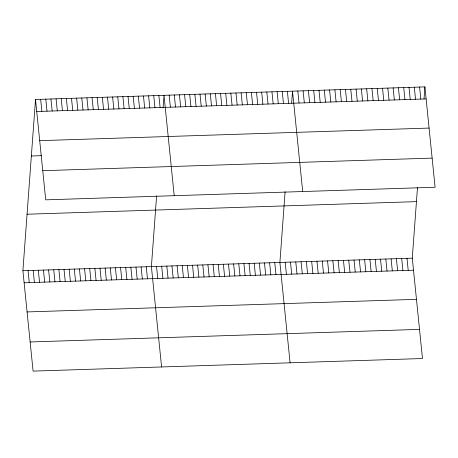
<?xml version="1.0" encoding="UTF-8"?>
<svg xmlns="http://www.w3.org/2000/svg" width="458" height="458" viewBox="0 0 458 458"><rect width="100%" height="100%" fill="white"/><g stroke="black" fill="none" stroke-linecap="round" stroke-linejoin="round"><path stroke-width="0.69" d="M417.501 187.402L412.286 258.157L422.482 358.528L33.096 371.117L22.9 270.741L35.518 99.472L424.904 86.883L435.1 187.259L45.714 199.843L35.518 99.472M156.607 195.835L151.398 266.59L161.594 366.961M163.082 107.951L164.016 95.316L174.212 195.692M285.105 191.679L279.895 262.434L290.091 362.81M291.632 103.13L292.513 91.165L302.709 191.536M424.022 98.854L424.904 86.883M36.743 111.512L426.129 98.922M39.703 140.658L429.089 128.074M31.356 155.989L41.632 155.657M42.754 170.691L432.14 158.107M27.062 214.224L416.448 201.635M22.9 270.741L412.286 258.157M24.125 282.781L413.511 270.197M27.085 311.932L416.471 299.343M30.136 341.966L419.522 329.376M419.608 87.054L420.833 99.094M414.313 87.226L415.538 99.266M409.017 87.398L410.242 99.438M403.721 87.57L404.946 99.609M398.426 87.741L399.651 99.781M393.13 87.913L394.355 99.947M406.99 258.329L408.215 270.363M387.834 88.085L389.06 100.119M401.695 258.501L402.92 270.535M382.539 88.257L383.764 100.291M396.399 258.673L397.624 270.707M377.243 88.423L378.468 100.462M391.103 258.839L392.329 270.878M371.948 88.594L373.173 100.634M385.808 259.01L387.033 271.05M366.652 88.766L367.877 100.806M380.512 259.182L381.737 271.222M361.356 88.938L362.581 100.978M375.216 259.354L376.442 271.394M356.061 89.11L357.286 101.149M369.921 259.526L371.146 271.565M350.765 89.281L351.99 101.321M364.625 259.697L365.85 271.737M345.469 89.453L346.695 101.493M359.33 259.869L360.555 271.909M340.174 89.625L341.399 101.659M354.034 260.041L355.259 272.075M334.878 89.797L336.103 101.831M348.738 260.213L349.964 272.247M329.583 89.968L330.808 102.002M343.443 260.384L344.668 272.418M324.287 90.134L325.512 102.174M338.147 260.55L339.372 272.59M318.991 90.306L320.216 102.346M332.851 260.722L334.077 272.762M313.696 90.478L314.921 102.518M327.556 260.894L328.781 272.934M308.4 90.65L309.625 102.689M322.26 261.066L323.485 273.105M303.104 90.821L304.33 102.861M316.965 261.237L318.19 273.277M297.809 90.993L299.034 103.033M311.669 261.409L312.894 273.449M306.373 261.581L307.599 273.621M287.372 91.331L288.597 103.371M301.078 261.753L302.303 273.787M282.231 91.497L283.456 103.537M295.782 261.924L297.007 273.958M277.096 91.663L278.315 103.703M290.486 262.096L291.712 274.13M271.955 91.829L273.174 103.869M285.191 262.262L286.416 274.302M266.814 91.995L268.039 104.035M261.673 92.161L262.898 104.201M274.754 262.6L275.979 274.64M256.532 92.327L257.757 104.367M269.613 262.766L270.838 274.806M251.396 92.493L252.616 104.533M264.478 262.932L265.697 274.972M246.255 92.659L247.475 104.699M259.337 263.098L260.556 275.138M241.114 92.825L242.339 104.865M254.196 263.264L255.421 275.304M235.973 92.991L237.198 105.031M249.055 263.43L250.28 275.47M230.832 93.157L232.057 105.197M243.914 263.596L245.139 275.636M225.697 93.323L226.916 105.363M238.778 263.762L239.998 275.802M220.556 93.489L221.775 105.529M233.637 263.928L234.857 275.968M215.415 93.655L216.64 105.695M228.496 264.1L229.721 276.134M210.274 93.821L211.499 105.861M223.355 264.266L224.58 276.3M205.132 93.987L206.358 106.027M218.214 264.432L219.439 276.466M199.997 94.153L201.217 106.193M213.079 264.598L214.298 276.632M194.856 94.319L196.076 106.359M207.938 264.764L209.157 276.798M189.715 94.485L190.94 106.525M202.797 264.93L204.022 276.964M184.574 94.651L185.799 106.691M197.656 265.096L198.881 277.13M179.433 94.817L180.658 106.857M192.515 265.262L193.74 277.296M174.298 94.983L175.517 107.023M187.379 265.428L188.599 277.462M169.157 95.149L170.376 107.189M182.238 265.594L183.458 277.628M177.097 265.76L178.322 277.794M158.874 95.482L160.1 107.521M171.956 265.926L173.181 277.96M153.733 95.648L154.959 107.687M166.815 266.092L168.04 278.126M148.598 95.814L149.818 107.853M161.68 266.258L162.899 278.292M143.457 95.98L144.676 108.019M156.539 266.424L157.758 278.458M138.316 96.146L139.541 108.185M133.175 96.312L134.4 108.351M146.257 266.756L147.482 278.796M128.034 96.478L129.259 108.517M141.116 266.922L142.341 278.962M122.899 96.644L124.118 108.683M135.98 267.088L137.2 279.128M117.758 96.81L118.977 108.849M130.839 267.254L132.059 279.294M112.616 96.982L113.842 109.015M125.698 267.42L126.923 279.46M107.475 97.148L108.701 109.181M120.557 267.587L121.782 279.626M102.334 97.314L103.56 109.347M115.416 267.753L116.641 279.792M97.199 97.48L98.418 109.514M110.281 267.919L111.5 279.958M92.058 97.646L93.277 109.68M105.14 268.085L106.359 280.124M86.917 97.812L88.142 109.846M99.999 268.251L101.224 280.29M81.776 97.978L83.001 110.012M94.858 268.417L96.083 280.456M76.635 98.144L77.86 110.178M89.716 268.583L90.942 280.622M71.5 98.31L72.719 110.344M84.581 268.749L85.801 280.788M66.358 98.476L67.578 110.51M79.44 268.915L80.66 280.954M61.217 98.642L62.443 110.676M74.299 269.081L75.524 281.12M56.076 98.808L57.302 110.842M69.158 269.247L70.383 281.286M50.941 98.974L52.16 111.008M64.017 269.413L65.242 281.452M45.8 99.14L47.019 111.174M58.882 269.579L60.101 281.618M40.659 99.306L41.878 111.34M53.741 269.745L54.96 281.784M48.6 269.911L49.825 281.951M43.458 270.077L44.684 282.117M38.317 270.243L39.543 282.283M33.182 270.409L34.402 282.449M28.041 270.575L29.26 282.615"/></g></svg>
